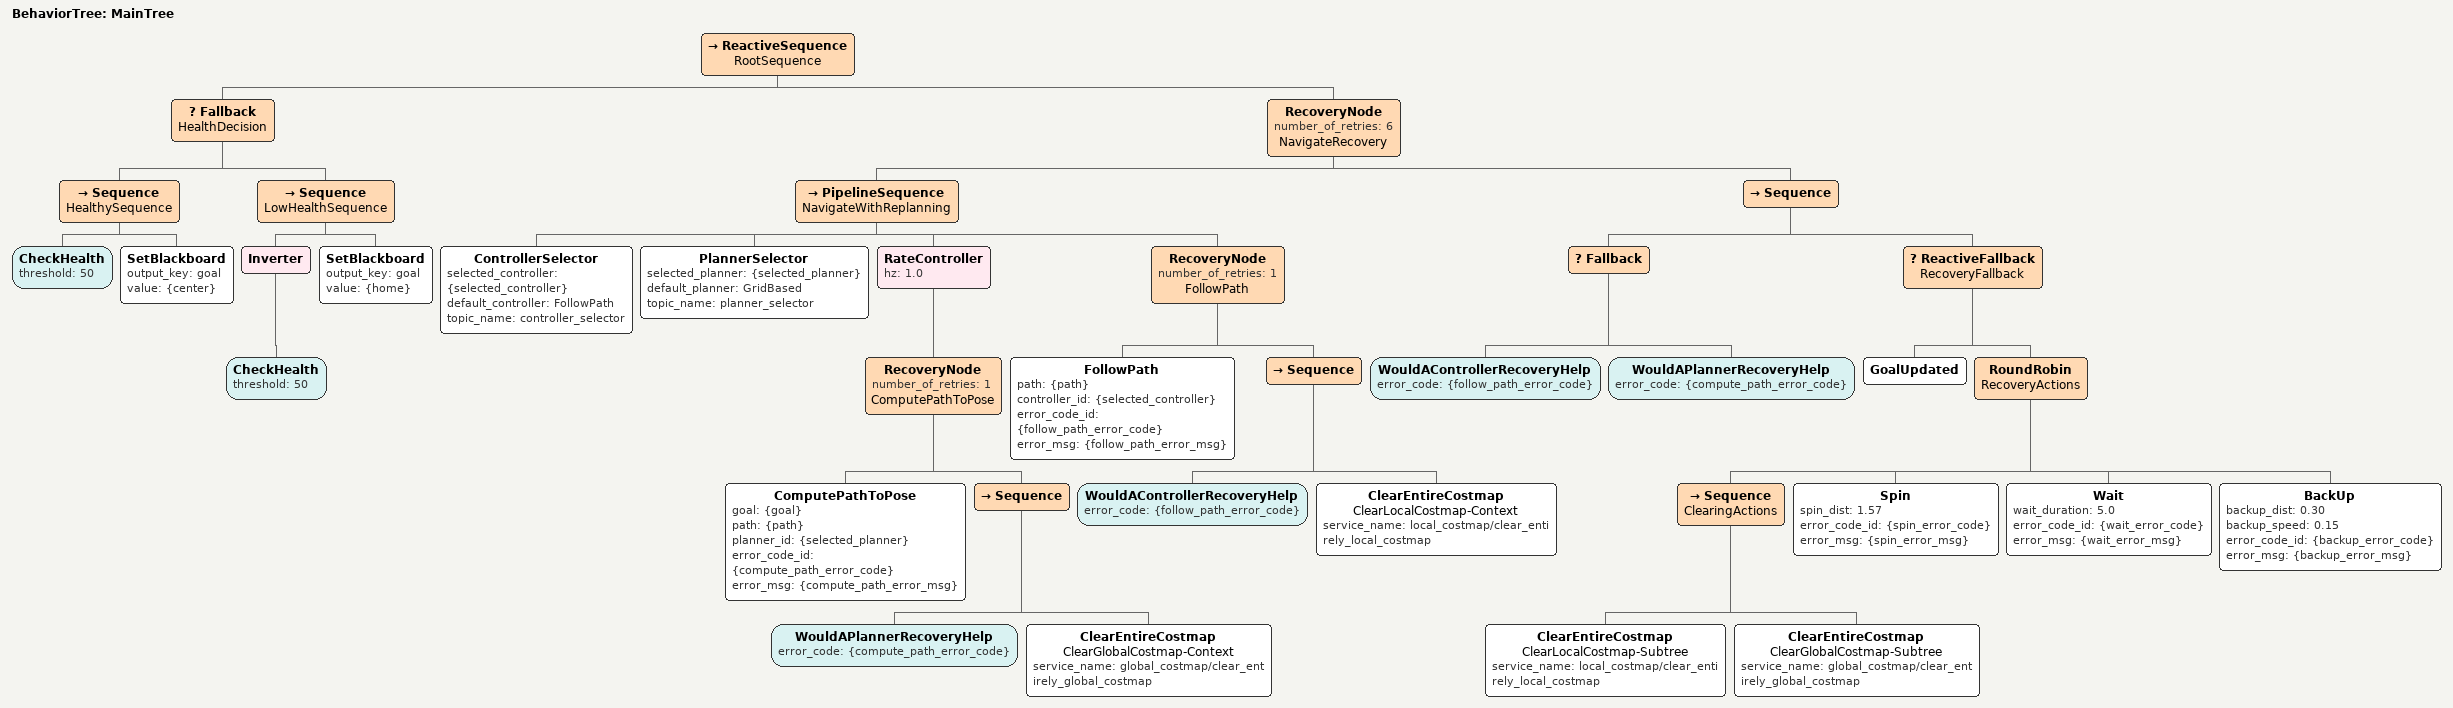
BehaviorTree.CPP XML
<root BTCPP_format="4" main_tree_to_execute="MainTree">
  <BehaviorTree ID="MainTree">

    <ReactiveSequence name="RootSequence">
      <Fallback name="HealthDecision">

        <Sequence name="HealthySequence">
          <CheckHealth threshold="50"/>
          <SetBlackboard output_key="goal" value="{center}"/>
        </Sequence>

        <Sequence name="LowHealthSequence">
          <Inverter>
            <CheckHealth threshold="50"/>
          </Inverter>
          <SetBlackboard output_key="goal" value="{home}"/>
        </Sequence>

      </Fallback>
      <RecoveryNode number_of_retries="6" name="NavigateRecovery">
        <PipelineSequence name="NavigateWithReplanning">

          <ControllerSelector selected_controller="{selected_controller}"
                              default_controller="FollowPath"
                              topic_name="controller_selector"/>

          <PlannerSelector selected_planner="{selected_planner}"
                           default_planner="GridBased"
                           topic_name="planner_selector"/>

          <RateController hz="1.0">

            <RecoveryNode number_of_retries="1" name="ComputePathToPose">
              <ComputePathToPose goal="{goal}"
                                 path="{path}"
                                 planner_id="{selected_planner}"
                                 error_code_id="{compute_path_error_code}"
                                 error_msg="{compute_path_error_msg}"/>

              <Sequence>
                <WouldAPlannerRecoveryHelp error_code="{compute_path_error_code}"/>
                <ClearEntireCostmap name="ClearGlobalCostmap-Context"
                                    service_name="global_costmap/clear_entirely_global_costmap"/>
              </Sequence>
            </RecoveryNode>

          </RateController>

          <RecoveryNode number_of_retries="1" name="FollowPath">
            <FollowPath path="{path}"
                        controller_id="{selected_controller}"
                        error_code_id="{follow_path_error_code}"
                        error_msg="{follow_path_error_msg}"/>

            <Sequence>
              <WouldAControllerRecoveryHelp error_code="{follow_path_error_code}"/>
              <ClearEntireCostmap name="ClearLocalCostmap-Context"
                                  service_name="local_costmap/clear_entirely_local_costmap"/>
            </Sequence>
          </RecoveryNode>

        </PipelineSequence>

        <Sequence>
          <Fallback>
            <WouldAControllerRecoveryHelp error_code="{follow_path_error_code}"/>
            <WouldAPlannerRecoveryHelp error_code="{compute_path_error_code}"/>
          </Fallback>

          <ReactiveFallback name="RecoveryFallback">
            <GoalUpdated/>

            <RoundRobin name="RecoveryActions">

              <Sequence name="ClearingActions">
                <ClearEntireCostmap name="ClearLocalCostmap-Subtree"
                                    service_name="local_costmap/clear_entirely_local_costmap"/>
                <ClearEntireCostmap name="ClearGlobalCostmap-Subtree"
                                    service_name="global_costmap/clear_entirely_global_costmap"/>
              </Sequence>

              <Spin spin_dist="1.57"
                    error_code_id="{spin_error_code}"
                    error_msg="{spin_error_msg}"/>

              <Wait wait_duration="5.0"
                    error_code_id="{wait_error_code}"
                    error_msg="{wait_error_msg}"/>

              <BackUp backup_dist="0.30"
                      backup_speed="0.15"
                      error_code_id="{backup_error_code}"
                      error_msg="{backup_error_msg}"/>

            </RoundRobin>
          </ReactiveFallback>

        </Sequence>

      </RecoveryNode>

    </ReactiveSequence>
  </BehaviorTree>
</root>
